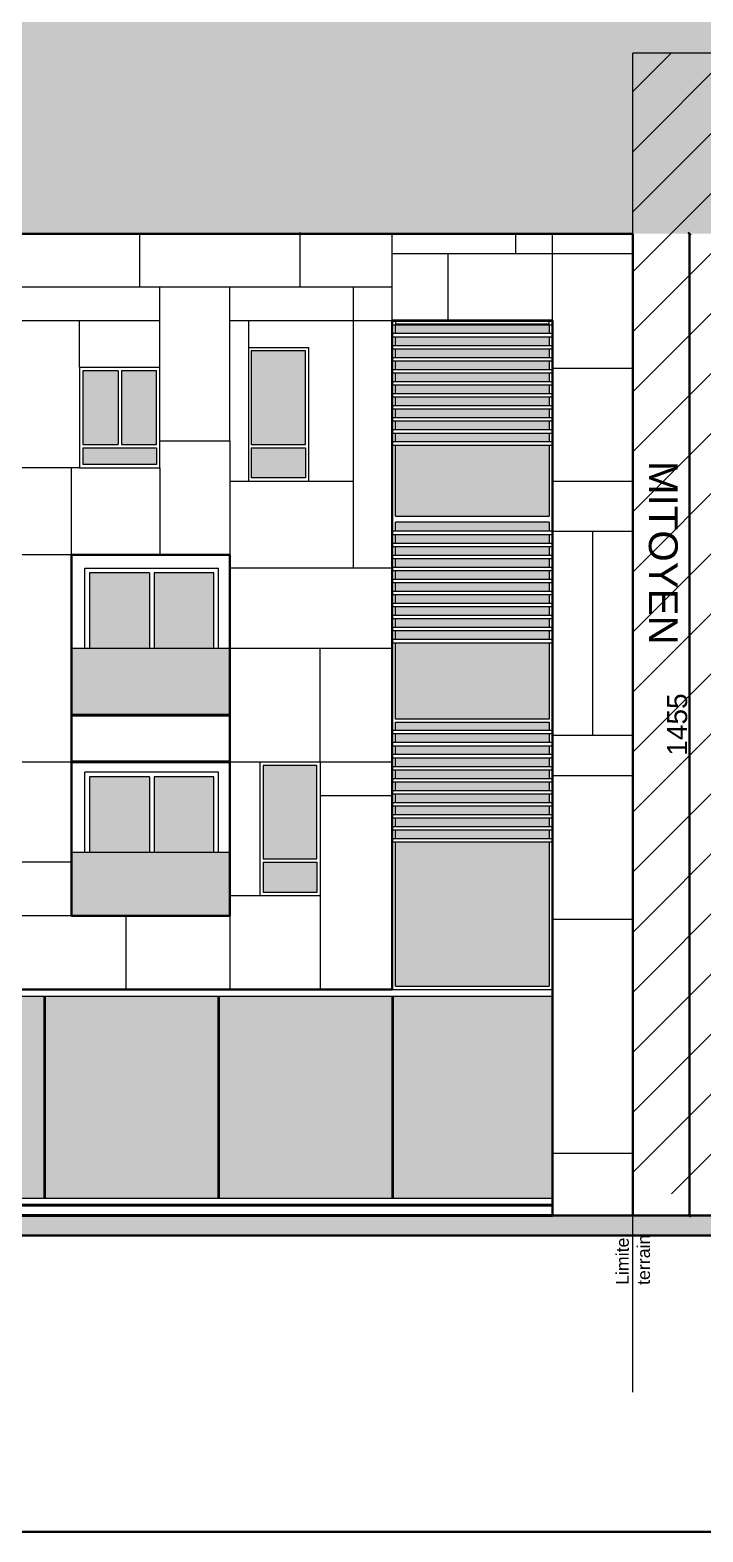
# Model space of a CAD drawing. Header units: millimetres. Extents: x 2804 to 3317, y 6834 to 7064.
# Drawn here: x 2859.34 to 2869.42, y 7029.47 to 7051.93 of the extents above; entities that cross this region are included whole.
import ezdxf

# ---------------------------------------------------------------- set-up
doc = ezdxf.new("R2010")
doc.units = ezdxf.units.MM
doc.header["$PDMODE"] = 1
doc.linetypes.add('PHANTOM2', pattern=[1.25, 0.625, -0.125, 0.125, -0.125, 0.125, -0.125])
for name, color, linetype, lineweight in [('cotation', 3, 'Continuous', 30), ('Murs', 11, 'Continuous', 40), ('structure grt', 150, 'Continuous', 0), ('texte', 3, 'Continuous', 9), ('TopoAlt_T', 3, 'Continuous', 30), ('zin fenetre', 141, 'Continuous', 15), ('zin fin', 6, 'Continuous', 9), ('zin menuiserie', 150, 'Continuous', 5), ('Zin mur', 30, 'Continuous', 30)]:
    doc.layers.add(name, color=color, linetype=linetype, lineweight=lineweight)
doc.layers.add('zin hatch mur', color=8, linetype='Continuous')
doc.layers.add('zin texte', color=33, linetype='Continuous')
doc.styles.add('ARIAL', font='arial.ttf')
doc.styles.get("Standard").update_dxf_attribs({"font": 'arial.ttf'})
doc.dimstyles.new('cotation 100', dxfattribs={"dimtxt": 0.2, "dimasz": 0.04, "dimexe": 0, "dimexo": 0, "dimgap": 0.03, "dimtad": 1, "dimdec": 0, "dimlfac": 100, "dimdsep": 46, "dimtxsty": 'ARIAL', "dimblk": 'OBLIQUE', "dimcen": 0.09, "dimse1": 1, "dimse2": 1, "dimclrd": 256, "dimclre": 256, "dimclrt": 256, "dimadec": 3, "dimazin": 2, "dimtfac": 1, "dimtdec": 0, "dimtofl": 0, "dimtmove": 1, "dimatfit": 3, "dimfxl": 0, "dimtolj": 1, "dimtzin": 0, "dimlwd": -1, "dimlwe": -1, "dimarcsym": 0})

# ---------------------------------------------------------------- blocks, each defined once
blk = doc.blocks.new('_Oblique')
at = {"color": 0, "linetype": 'ByBlock', "lineweight": -2}
blk.add_line((-0.5, -0.5), (0.5, 0.5), dxfattribs=at)
blk = doc.blocks.new('*D540')
at = {"layer": 'cotation', "transparency": 16777216}
blk.add_line((2869.217, 7048.886), (2869.217, 7034.206), dxfattribs=at)
at = {"layer": 'Defpoints', "color": 0, "transparency": 16777216}
for p in [(2868.367, 7048.886), (2868.367, 7034.206), (2869.217, 7034.206)]:
    blk.add_point(p, dxfattribs=at)
at = {"layer": 'cotation', "transparency": 16777216, "xscale": 0.04, "yscale": 0.04, "zscale": 0.04}
for p, rotation in [((2869.217, 7048.886), 90), ((2869.217, 7034.206), 270)]:
    blk.add_blockref('_Oblique', p, dxfattribs=dict(at, rotation=rotation))
at = {"layer": 'cotation', "transparency": 16777216, "insert": (2869.034, 7041.546), "char_height": 0.3, "attachment_point": 5, "rotation": 90, "style": 'ARIAL'}
blk.add_mtext('\\A1;1455', dxfattribs=at)

msp = doc.modelspace()

# ---------------------------------------------------------------- hatches: boundary and pattern name
at = {"layer": 'cotation'}
h = msp.add_hatch(color=256, dxfattribs=at)
h.dxf.hatch_style = 1
h.set_gradient(color1=(213, 218, 220), tint=1, name='CURVED')
h.paths.add_polyline_path([(2846.976, 7042.253), (2843.647, 7042.253), (2843.647, 7054.549), (2874.463, 7054.549), (2874.463, 7040.037), (2870.76, 7040.037), (2870.76, 7048.886), (2856.972, 7048.886), (2856.972, 7051.586), (2847.187, 7051.586), (2847.187, 7050.986), (2846.976, 7050.986)])
at = {"layer": 'zin fenetre'}
h = msp.add_hatch(color=123, dxfattribs=at)
h.dxf.hatch_style = 1
h.set_gradient(color1=(98, 178, 178), color2=(184, 237, 255), tint=1, name='INVCURVED')
h.paths.add_polyline_path([(2864.817, 7047.572), (2867.117, 7047.572), (2867.117, 7047.586), (2864.817, 7047.586)])
h.paths.add_polyline_path([(2864.817, 7047.392), (2867.117, 7047.392), (2867.117, 7047.521), (2864.817, 7047.521)])
h.paths.add_polyline_path([(2864.817, 7047.212), (2867.117, 7047.212), (2867.117, 7047.341), (2864.817, 7047.341)])
h.paths.add_polyline_path([(2864.817, 7047.032), (2867.117, 7047.032), (2867.117, 7047.161), (2864.817, 7047.161)])
h.paths.add_polyline_path([(2864.817, 7046.852), (2867.117, 7046.852), (2867.117, 7046.981), (2864.817, 7046.981)])
h.paths.add_polyline_path([(2864.817, 7046.672), (2867.117, 7046.672), (2867.117, 7046.801), (2864.817, 7046.801)])
h.paths.add_polyline_path([(2864.817, 7046.492), (2867.117, 7046.492), (2867.117, 7046.621), (2864.817, 7046.621)])
h.paths.add_polyline_path([(2864.817, 7046.312), (2867.117, 7046.312), (2867.117, 7046.441), (2864.817, 7046.441)])
h.paths.add_polyline_path([(2864.817, 7046.132), (2867.117, 7046.132), (2867.117, 7046.261), (2864.817, 7046.261)])
h.paths.add_polyline_path([(2864.817, 7045.952), (2867.117, 7045.952), (2867.117, 7046.081), (2864.817, 7046.081)])
h.paths.add_polyline_path([(2864.817, 7045.772), (2867.117, 7045.772), (2867.117, 7045.901), (2864.817, 7045.901)])
h.paths.add_polyline_path([(2867.117, 7045.721), (2864.817, 7045.721), (2864.817, 7044.661), (2867.117, 7044.661)])
h = msp.add_hatch(color=123, dxfattribs=at)
h.dxf.hatch_style = 1
h.set_gradient(color1=(98, 178, 178), color2=(184, 237, 255), tint=1, name='INVCURVED')
h.paths.add_polyline_path([(2863.469, 7047.136), (2862.657, 7047.136), (2862.657, 7045.736), (2863.469, 7045.736)])
h = msp.add_hatch(color=123, dxfattribs=at)
h.dxf.hatch_style = 1
h.set_gradient(color1=(98, 178, 178), color2=(184, 237, 255), tint=1, name='INVCURVED')
h.paths.add_polyline_path([(2860.662, 7046.836), (2860.137, 7046.836), (2860.137, 7045.736), (2860.662, 7045.736)])
h = msp.add_hatch(color=123, dxfattribs=at)
h.dxf.hatch_style = 1
h.set_gradient(color1=(98, 178, 178), color2=(184, 237, 255), tint=1, name='INVCURVED')
h.paths.add_polyline_path([(2861.237, 7046.836), (2860.712, 7046.836), (2860.712, 7045.736), (2861.237, 7045.736)])
h = msp.add_hatch(color=123, dxfattribs=at)
h.dxf.hatch_style = 1
h.set_gradient(color1=(98, 178, 178), color2=(184, 237, 255), tint=1, name='INVCURVED')
h.paths.add_polyline_path([(2861.237, 7045.686), (2860.137, 7045.686), (2860.137, 7045.436), (2861.237, 7045.436)])
h = msp.add_hatch(color=123, dxfattribs=at)
h.dxf.hatch_style = 1
h.set_gradient(color1=(98, 178, 178), color2=(184, 237, 255), tint=1, name='INVCURVED')
h.paths.add_polyline_path([(2863.469, 7045.686), (2862.657, 7045.686), (2862.657, 7045.236), (2863.469, 7045.236)])
h = msp.add_hatch(color=123, dxfattribs=at)
h.dxf.hatch_style = 1
h.set_gradient(color1=(98, 178, 178), color2=(184, 237, 255), tint=1, name='INVCURVED')
h.paths.add_polyline_path([(2864.817, 7044.436), (2867.117, 7044.436), (2867.117, 7044.575), (2864.817, 7044.575)])
h.paths.add_polyline_path([(2864.817, 7044.256), (2867.117, 7044.256), (2867.117, 7044.385), (2864.817, 7044.385)])
h.paths.add_polyline_path([(2864.817, 7044.076), (2867.117, 7044.076), (2867.117, 7044.205), (2864.817, 7044.205)])
h.paths.add_polyline_path([(2864.817, 7043.896), (2867.117, 7043.896), (2867.117, 7044.025), (2864.817, 7044.025)])
h.paths.add_polyline_path([(2864.817, 7043.716), (2867.117, 7043.716), (2867.117, 7043.845), (2864.817, 7043.845)])
h.paths.add_polyline_path([(2864.817, 7043.536), (2867.117, 7043.536), (2867.117, 7043.665), (2864.817, 7043.665)])
h.paths.add_polyline_path([(2864.817, 7043.356), (2867.117, 7043.356), (2867.117, 7043.485), (2864.817, 7043.485)])
h.paths.add_polyline_path([(2864.817, 7043.176), (2867.117, 7043.176), (2867.117, 7043.305), (2864.817, 7043.305)])
h.paths.add_polyline_path([(2864.817, 7042.996), (2867.117, 7042.996), (2867.117, 7043.125), (2864.817, 7043.125)])
h.paths.add_polyline_path([(2864.817, 7042.816), (2867.117, 7042.816), (2867.117, 7042.945), (2864.817, 7042.945)])
h.paths.add_polyline_path([(2867.117, 7042.765), (2864.817, 7042.765), (2864.817, 7041.626), (2867.117, 7041.626)])
h = msp.add_hatch(color=123, dxfattribs=at)
h.dxf.hatch_style = 1
h.set_gradient(color1=(98, 178, 178), color2=(184, 237, 255), tint=1, name='INVCURVED')
h.paths.add_polyline_path([(2861.132, 7043.816), (2860.237, 7043.816), (2860.237, 7042.686), (2861.132, 7042.686)])
h = msp.add_hatch(color=123, dxfattribs=at)
h.dxf.hatch_style = 1
h.set_gradient(color1=(98, 178, 178), color2=(184, 237, 255), tint=1, name='INVCURVED')
h.paths.add_polyline_path([(2862.097, 7043.816), (2861.202, 7043.816), (2861.202, 7042.686), (2862.097, 7042.686)])
h = msp.add_hatch(color=123, dxfattribs=at)
h.dxf.hatch_style = 1
h.set_gradient(color1=(98, 178, 178), color2=(184, 237, 255), tint=1, name='INVCURVED')
h.paths.add_polyline_path([(2862.337, 7042.686), (2859.967, 7042.686), (2859.967, 7041.686), (2862.337, 7041.686)])
h = msp.add_hatch(color=123, dxfattribs=at)
h.dxf.hatch_style = 1
h.set_gradient(color1=(98, 178, 178), color2=(184, 237, 255), tint=1, name='INVCURVED')
h.paths.add_polyline_path([(2867.117, 7039.785), (2864.817, 7039.785), (2864.817, 7037.636), (2867.117, 7037.636)])
h.paths.add_polyline_path([(2867.117, 7039.965), (2864.817, 7039.965), (2864.817, 7039.836), (2867.117, 7039.836)])
h.paths.add_polyline_path([(2867.117, 7040.145), (2864.817, 7040.145), (2864.817, 7040.016), (2867.117, 7040.016)])
h.paths.add_polyline_path([(2867.117, 7040.325), (2864.817, 7040.325), (2864.817, 7040.196), (2867.117, 7040.196)])
h.paths.add_polyline_path([(2867.117, 7040.505), (2864.817, 7040.505), (2864.817, 7040.376), (2867.117, 7040.376)])
h.paths.add_polyline_path([(2867.117, 7040.685), (2864.817, 7040.685), (2864.817, 7040.556), (2867.117, 7040.556)])
h.paths.add_polyline_path([(2867.117, 7040.865), (2864.817, 7040.865), (2864.817, 7040.736), (2867.117, 7040.736)])
h.paths.add_polyline_path([(2867.117, 7041.045), (2864.817, 7041.045), (2864.817, 7040.916), (2867.117, 7040.916)])
h.paths.add_polyline_path([(2867.117, 7041.225), (2864.817, 7041.225), (2864.817, 7041.096), (2867.117, 7041.096)])
h.paths.add_polyline_path([(2864.817, 7041.456), (2867.117, 7041.456), (2867.117, 7041.581), (2864.817, 7041.581)])
h.paths.add_polyline_path([(2867.117, 7041.405), (2864.817, 7041.405), (2864.817, 7041.276), (2867.117, 7041.276)])
h = msp.add_hatch(color=123, dxfattribs=at)
h.dxf.hatch_style = 1
h.set_gradient(color1=(98, 178, 178), color2=(184, 237, 255), tint=1, name='INVCURVED')
h.paths.add_polyline_path([(2863.637, 7040.936), (2862.837, 7040.936), (2862.837, 7039.536), (2863.637, 7039.536)])
h = msp.add_hatch(color=123, dxfattribs=at)
h.dxf.hatch_style = 1
h.set_gradient(color1=(98, 178, 178), color2=(184, 237, 255), tint=1, name='INVCURVED')
h.paths.add_polyline_path([(2861.132, 7040.766), (2860.237, 7040.766), (2860.237, 7039.636), (2861.132, 7039.636)])
h = msp.add_hatch(color=123, dxfattribs=at)
h.dxf.hatch_style = 1
h.set_gradient(color1=(98, 178, 178), color2=(184, 237, 255), tint=1, name='INVCURVED')
h.paths.add_polyline_path([(2862.097, 7040.766), (2861.202, 7040.766), (2861.202, 7039.636), (2862.097, 7039.636)])
h = msp.add_hatch(color=123, dxfattribs=at)
h.dxf.hatch_style = 1
h.set_gradient(color1=(98, 178, 178), color2=(184, 237, 255), tint=1, name='INVCURVED')
h.paths.add_polyline_path([(2862.337, 7039.636), (2859.967, 7039.636), (2859.967, 7038.686), (2862.337, 7038.686)])
h = msp.add_hatch(color=123, dxfattribs=at)
h.dxf.hatch_style = 1
h.set_gradient(color1=(98, 178, 178), color2=(184, 237, 255), tint=1, name='INVCURVED')
h.paths.add_polyline_path([(2863.637, 7039.486), (2862.837, 7039.486), (2862.837, 7039.036), (2863.637, 7039.036)])
h = msp.add_hatch(color=123, dxfattribs=at)
h.dxf.hatch_style = 1
h.set_gradient(color1=(98, 178, 178), color2=(184, 237, 255), tint=1, name='INVCURVED')
h.paths.add_polyline_path([(2856.949, 7034.456), (2856.949, 7037.486), (2854.367, 7037.486), (2854.367, 7034.456)])
h.paths.add_polyline_path([(2859.552, 7034.456), (2859.552, 7037.486), (2856.969, 7037.486), (2856.969, 7034.456)])
h.paths.add_polyline_path([(2859.572, 7037.486), (2859.572, 7034.456), (2862.155, 7034.456), (2862.155, 7037.486)])
h = msp.add_hatch(color=123, dxfattribs=at)
h.dxf.hatch_style = 1
h.set_gradient(color1=(98, 178, 178), color2=(184, 237, 255), tint=1, name='INVCURVED')
h.paths.add_polyline_path([(2864.767, 7037.486), (2862.175, 7037.486), (2862.175, 7034.456), (2864.767, 7034.456)])
h = msp.add_hatch(color=123, dxfattribs=at)
h.dxf.hatch_style = 1
h.set_gradient(color1=(98, 178, 178), color2=(184, 237, 255), tint=1, name='INVCURVED')
h.paths.add_polyline_path([(2867.167, 7037.486), (2864.787, 7037.486), (2864.787, 7034.456), (2867.167, 7034.456)])
at = {"layer": 'zin fin'}
h = msp.add_hatch(dxfattribs=at)
h.set_pattern_fill('ANSI31', color=256, scale=0.2)
h.set_pattern_definition([(45, (-49.6671, 41.57215), (-0.449012806, 0.449012806), [])])
h.paths.add_polyline_path([(2868.367, 7051.586), (2870.763, 7051.586), (2870.763, 7034.528), (2868.367, 7034.528)])
at = {"layer": 'zin hatch mur'}
h = msp.add_hatch(color=256, dxfattribs=at)
h.dxf.hatch_style = 1
h.paths.add_polyline_path([(2871.28, 7034.206), (2844.577, 7034.206), (2844.577, 7034.006), (2843.788, 7034.006), (2843.64, 7034.006), (2842.356, 7034.006), (2840.997, 7034.006), (2837.63, 7034.006), (2837.63, 7034.206), (2831.786, 7034.206), (2831.786, 7033.906), (2837.33, 7033.906), (2837.33, 7033.706), (2844.877, 7033.706), (2844.877, 7033.906), (2871.28, 7033.906)])

# ---------------------------------------------------------------- linework, layer by layer
at = {"layer": 'Murs'}
for p, q in [((2863.377, 7048.886), (2863.397, 7048.886)), ((2862.337, 7041.686), (2859.967, 7041.686)), ((2862.337, 7040.986), (2859.967, 7040.986)), ((2867.167, 7034.356), (2851.754, 7034.356)), ((2846.976, 7034.206), (2867.167, 7034.206))]:
    msp.add_line(p, q, dxfattribs=at)
at = {"layer": 'texte', "linetype": 'PHANTOM2', "lineweight": 9, "const_width": 0.02}
msp.add_lwpolyline([(2868.367, 7039.295), (2868.367, 7031.557)], dxfattribs=at)
at = {"layer": 'TopoAlt_T'}
msp.add_lwpolyline([(2881.253, 7029.471), (2828.239, 7029.471), (2828.239, 7064.09), (2881.253, 7064.09)], close=True, dxfattribs=at)
at = {"layer": 'zin fin'}
for p, q in [((2868.367, 7048.886), (2868.367, 7051.586)), ((2871.823, 7051.586), (2868.367, 7051.586)), ((2860.987, 7048.086), (2860.987, 7048.886)), ((2863.387, 7048.086), (2863.387, 7048.886)), ((2864.767, 7047.586), (2864.767, 7048.886)), ((2866.617, 7048.586), (2866.617, 7048.886)), ((2867.167, 7047.586), (2867.167, 7048.886)), ((2868.367, 7048.586), (2864.767, 7048.586)), ((2865.601, 7048.586), (2865.601, 7047.586)), ((2864.767, 7048.086), (2858.237, 7048.086)), ((2861.287, 7046.886), (2861.287, 7048.086)), ((2862.337, 7045.786), (2862.337, 7048.086)), ((2864.187, 7043.886), (2864.187, 7048.086)), ((2853.987, 7047.586), (2861.287, 7047.586)), ((2860.087, 7046.886), (2860.087, 7047.586)), ((2862.337, 7047.586), (2864.767, 7047.586)), ((2862.619, 7045.186), (2862.619, 7047.586)), ((2867.167, 7046.874), (2868.367, 7046.874)), ((2862.337, 7045.786), (2861.287, 7045.786)), ((2862.337, 7045.786), (2862.337, 7045.276)), ((2860.087, 7045.386), (2858.237, 7045.386)), ((2859.967, 7044.086), (2859.967, 7045.386)), ((2861.287, 7045.386), (2861.287, 7044.086)), ((2862.337, 7045.276), (2862.337, 7044.086)), ((2862.337, 7045.186), (2864.187, 7045.186)), ((2867.167, 7045.186), (2868.367, 7045.186)), ((2867.167, 7044.436), (2868.367, 7044.436)), ((2867.767, 7044.436), (2867.767, 7041.386)), ((2859.967, 7044.086), (2859.137, 7044.086)), ((2864.767, 7043.886), (2862.337, 7043.886)), ((2862.337, 7042.686), (2864.767, 7042.686)), ((2863.687, 7040.986), (2863.687, 7042.686)), ((2867.167, 7041.386), (2868.367, 7041.386)), ((2859.137, 7040.986), (2859.967, 7040.986)), ((2862.337, 7040.986), (2864.767, 7040.986)), ((2867.167, 7040.786), (2868.367, 7040.786)), ((2863.687, 7040.486), (2864.767, 7040.486)), ((2859.967, 7039.486), (2859.137, 7039.486)), ((2862.787, 7038.986), (2862.337, 7038.986)), ((2863.687, 7038.986), (2863.687, 7037.586)), ((2859.967, 7038.686), (2859.137, 7038.686)), ((2860.777, 7038.686), (2860.777, 7037.586)), ((2862.337, 7038.686), (2862.337, 7037.586)), ((2867.167, 7038.636), (2868.367, 7038.636)), ((2867.167, 7035.136), (2868.367, 7035.136))]:
    msp.add_line(p, q, dxfattribs=at)
at = {"layer": 'zin menuiserie'}
for p, q in [((2867.167, 7047.572), (2864.767, 7047.572)), ((2864.817, 7047.572), (2864.817, 7047.536)), ((2867.117, 7047.536), (2867.117, 7047.572)), ((2867.167, 7047.521), (2864.767, 7047.521)), ((2867.167, 7047.392), (2864.767, 7047.392)), ((2867.117, 7047.536), (2864.817, 7047.536)), ((2864.817, 7047.392), (2864.817, 7047.521)), ((2867.117, 7047.521), (2867.117, 7047.392)), ((2862.619, 7047.186), (2863.509, 7047.186)), ((2862.619, 7047.176), (2862.619, 7047.186)), ((2862.619, 7045.196), (2862.619, 7047.176)), ((2863.469, 7047.136), (2862.657, 7047.136)), ((2862.657, 7047.136), (2862.657, 7045.736)), ((2863.469, 7045.736), (2863.469, 7047.136)), ((2863.509, 7047.186), (2863.519, 7047.186)), ((2863.519, 7045.796), (2863.519, 7047.186)), ((2867.167, 7047.341), (2864.767, 7047.341)), ((2867.167, 7047.212), (2864.767, 7047.212)), ((2867.167, 7047.161), (2864.767, 7047.161)), ((2864.817, 7047.212), (2864.817, 7047.341)), ((2864.817, 7047.032), (2864.817, 7047.161)), ((2867.117, 7047.341), (2867.117, 7047.212)), ((2867.117, 7047.161), (2867.117, 7047.032)), ((2867.167, 7047.032), (2864.767, 7047.032)), ((2867.167, 7046.981), (2864.767, 7046.981)), ((2864.817, 7046.852), (2864.817, 7046.981)), ((2867.117, 7046.981), (2867.117, 7046.852)), ((2861.287, 7046.886), (2860.087, 7046.886)), ((2860.087, 7046.876), (2860.087, 7045.396)), ((2860.662, 7046.836), (2860.137, 7046.836)), ((2860.137, 7046.836), (2860.137, 7045.736)), ((2860.662, 7046.836), (2860.662, 7045.736)), ((2860.712, 7046.836), (2860.712, 7045.736)), ((2861.237, 7046.836), (2860.712, 7046.836)), ((2861.237, 7045.736), (2861.237, 7046.836)), ((2861.287, 7045.386), (2861.287, 7046.886)), ((2867.167, 7046.852), (2864.767, 7046.852)), ((2867.167, 7046.801), (2864.767, 7046.801)), ((2867.167, 7046.672), (2864.767, 7046.672)), ((2864.817, 7046.672), (2864.817, 7046.801)), ((2867.117, 7046.801), (2867.117, 7046.672)), ((2867.167, 7046.621), (2864.767, 7046.621)), ((2867.167, 7046.492), (2864.767, 7046.492)), ((2864.817, 7046.492), (2864.817, 7046.621)), ((2867.117, 7046.621), (2867.117, 7046.492)), ((2867.167, 7046.441), (2864.767, 7046.441)), ((2867.167, 7046.312), (2864.767, 7046.312)), ((2867.167, 7046.261), (2864.767, 7046.261)), ((2864.817, 7046.312), (2864.817, 7046.441)), ((2864.817, 7046.132), (2864.817, 7046.261)), ((2867.117, 7046.441), (2867.117, 7046.312)), ((2867.117, 7046.261), (2867.117, 7046.132)), ((2867.167, 7046.132), (2864.767, 7046.132)), ((2867.167, 7046.081), (2864.767, 7046.081)), ((2864.817, 7045.952), (2864.817, 7046.081)), ((2867.117, 7046.081), (2867.117, 7045.952)), ((2863.519, 7045.776), (2863.519, 7045.796)), ((2863.519, 7045.186), (2863.519, 7045.776)), ((2867.167, 7045.952), (2864.767, 7045.952)), ((2867.167, 7045.901), (2864.767, 7045.901)), ((2867.167, 7045.772), (2864.767, 7045.772)), ((2864.817, 7045.772), (2864.817, 7045.901)), ((2867.117, 7045.901), (2867.117, 7045.772)), ((2860.137, 7045.736), (2860.662, 7045.736)), ((2860.137, 7045.686), (2861.237, 7045.686)), ((2860.137, 7045.686), (2860.137, 7045.436)), ((2860.712, 7045.736), (2861.237, 7045.736)), ((2861.237, 7045.686), (2861.237, 7045.436)), ((2862.657, 7045.736), (2863.469, 7045.736)), ((2862.657, 7045.686), (2862.657, 7045.236)), ((2862.657, 7045.686), (2863.469, 7045.686)), ((2863.469, 7045.686), (2863.469, 7045.236)), ((2867.167, 7045.721), (2864.767, 7045.721)), ((2864.817, 7044.661), (2864.817, 7045.721)), ((2867.117, 7045.721), (2867.117, 7044.661)), ((2860.087, 7045.386), (2861.287, 7045.386)), ((2861.237, 7045.436), (2860.137, 7045.436)), ((2862.619, 7045.186), (2862.619, 7045.196)), ((2862.619, 7045.186), (2863.509, 7045.186)), ((2863.469, 7045.236), (2862.657, 7045.236)), ((2863.509, 7045.186), (2863.519, 7045.186)), ((2864.817, 7044.661), (2867.117, 7044.661)), ((2867.167, 7044.436), (2864.767, 7044.436)), ((2867.117, 7044.575), (2864.817, 7044.575)), ((2864.817, 7044.436), (2864.817, 7044.575)), ((2867.117, 7044.575), (2867.117, 7044.436)), ((2867.167, 7044.385), (2864.767, 7044.385)), ((2867.167, 7044.256), (2864.767, 7044.256)), ((2867.167, 7044.205), (2864.767, 7044.205)), ((2864.817, 7044.256), (2864.817, 7044.385)), ((2864.817, 7044.076), (2864.817, 7044.205)), ((2867.117, 7044.385), (2867.117, 7044.256)), ((2867.117, 7044.205), (2867.117, 7044.076)), ((2867.167, 7044.076), (2864.767, 7044.076)), ((2867.167, 7044.025), (2864.767, 7044.025)), ((2864.817, 7043.896), (2864.817, 7044.025)), ((2867.117, 7044.025), (2867.117, 7043.896)), ((2860.167, 7042.686), (2860.167, 7043.886)), ((2860.167, 7043.886), (2862.167, 7043.886)), ((2861.132, 7043.816), (2860.237, 7043.816)), ((2860.237, 7043.816), (2860.237, 7042.686)), ((2861.132, 7043.816), (2861.132, 7042.686)), ((2862.097, 7043.816), (2861.202, 7043.816)), ((2861.202, 7043.816), (2861.202, 7042.686)), ((2862.097, 7042.686), (2862.097, 7043.816)), ((2862.167, 7042.686), (2862.167, 7043.886)), ((2867.167, 7043.896), (2864.767, 7043.896)), ((2867.167, 7043.845), (2864.767, 7043.845)), ((2864.817, 7043.716), (2864.817, 7043.845)), ((2867.117, 7043.845), (2867.117, 7043.716)), ((2867.167, 7043.716), (2864.767, 7043.716)), ((2867.167, 7043.665), (2864.767, 7043.665)), ((2867.167, 7043.536), (2864.767, 7043.536)), ((2864.817, 7043.536), (2864.817, 7043.665)), ((2867.117, 7043.665), (2867.117, 7043.536)), ((2867.167, 7043.485), (2864.767, 7043.485)), ((2867.167, 7043.356), (2864.767, 7043.356)), ((2867.167, 7043.305), (2864.767, 7043.305)), ((2864.817, 7043.356), (2864.817, 7043.485)), ((2864.817, 7043.176), (2864.817, 7043.305)), ((2867.117, 7043.485), (2867.117, 7043.356)), ((2867.117, 7043.305), (2867.117, 7043.176)), ((2867.167, 7043.176), (2864.767, 7043.176)), ((2867.167, 7043.125), (2864.767, 7043.125)), ((2864.817, 7042.996), (2864.817, 7043.125)), ((2867.117, 7043.125), (2867.117, 7042.996)), ((2867.167, 7042.996), (2864.767, 7042.996)), ((2867.167, 7042.945), (2864.767, 7042.945)), ((2864.817, 7042.816), (2864.817, 7042.945)), ((2867.117, 7042.945), (2867.117, 7042.816)), ((2859.967, 7042.686), (2860.167, 7042.686)), ((2860.167, 7042.686), (2860.237, 7042.686)), ((2860.237, 7042.686), (2861.132, 7042.686)), ((2861.132, 7042.686), (2861.202, 7042.686)), ((2861.202, 7042.686), (2862.097, 7042.686)), ((2862.097, 7042.686), (2862.167, 7042.686)), ((2862.167, 7042.686), (2862.337, 7042.686)), ((2867.167, 7042.816), (2864.767, 7042.816)), ((2867.167, 7042.765), (2864.767, 7042.765)), ((2864.817, 7041.626), (2864.817, 7042.765)), ((2867.117, 7042.765), (2867.117, 7041.626)), ((2867.117, 7041.626), (2864.817, 7041.626)), ((2864.817, 7041.581), (2867.117, 7041.581)), ((2864.817, 7041.456), (2864.817, 7041.581)), ((2867.117, 7041.581), (2867.117, 7041.456)), ((2867.167, 7041.456), (2864.767, 7041.456)), ((2867.167, 7041.405), (2864.767, 7041.405)), ((2864.817, 7041.276), (2864.817, 7041.405)), ((2867.117, 7041.405), (2867.117, 7041.276)), ((2867.167, 7041.276), (2864.767, 7041.276)), ((2867.167, 7041.225), (2864.767, 7041.225)), ((2867.167, 7041.096), (2864.767, 7041.096)), ((2864.817, 7041.096), (2864.817, 7041.225)), ((2867.117, 7041.225), (2867.117, 7041.096)), ((2862.167, 7040.836), (2860.167, 7040.836)), ((2860.167, 7039.636), (2860.167, 7040.836)), ((2862.167, 7039.636), (2862.167, 7040.836)), ((2862.787, 7040.986), (2862.787, 7038.996)), ((2862.787, 7040.986), (2862.977, 7040.986)), ((2863.637, 7040.936), (2862.837, 7040.936)), ((2862.837, 7040.936), (2862.837, 7039.536)), ((2862.977, 7040.986), (2862.997, 7040.986)), ((2862.997, 7040.986), (2863.687, 7040.986)), ((2863.637, 7039.536), (2863.637, 7040.936)), ((2863.687, 7040.986), (2863.687, 7038.986)), ((2867.167, 7041.045), (2864.767, 7041.045)), ((2867.167, 7040.916), (2864.767, 7040.916)), ((2867.167, 7040.865), (2864.767, 7040.865)), ((2864.817, 7040.916), (2864.817, 7041.045)), ((2864.817, 7040.736), (2864.817, 7040.865)), ((2867.117, 7041.045), (2867.117, 7040.916)), ((2867.117, 7040.865), (2867.117, 7040.736)), ((2861.132, 7040.766), (2860.237, 7040.766)), ((2860.237, 7040.766), (2860.237, 7039.636)), ((2861.132, 7040.766), (2861.132, 7039.636)), ((2861.202, 7040.766), (2861.202, 7039.636)), ((2862.097, 7040.766), (2861.202, 7040.766)), ((2862.097, 7039.636), (2862.097, 7040.766)), ((2867.167, 7040.736), (2864.767, 7040.736)), ((2867.167, 7040.685), (2864.767, 7040.685)), ((2864.817, 7040.556), (2864.817, 7040.685)), ((2867.117, 7040.685), (2867.117, 7040.556)), ((2867.167, 7040.556), (2864.767, 7040.556)), ((2867.167, 7040.505), (2864.767, 7040.505)), ((2864.817, 7040.376), (2864.817, 7040.505)), ((2867.117, 7040.505), (2867.117, 7040.376)), ((2867.167, 7040.376), (2864.767, 7040.376)), ((2867.167, 7040.325), (2864.767, 7040.325)), ((2867.167, 7040.196), (2864.767, 7040.196)), ((2864.817, 7040.196), (2864.817, 7040.325)), ((2867.117, 7040.325), (2867.117, 7040.196)), ((2867.167, 7040.145), (2864.767, 7040.145)), ((2867.167, 7040.016), (2864.767, 7040.016)), ((2867.167, 7039.965), (2864.767, 7039.965)), ((2864.817, 7040.016), (2864.817, 7040.145)), ((2864.817, 7039.836), (2864.817, 7039.965)), ((2867.117, 7040.145), (2867.117, 7040.016)), ((2867.117, 7039.965), (2867.117, 7039.836)), ((2867.167, 7039.836), (2864.767, 7039.836)), ((2867.167, 7039.785), (2864.767, 7039.785)), ((2864.817, 7037.636), (2864.817, 7039.785)), ((2867.117, 7039.785), (2867.117, 7037.636)), ((2859.967, 7039.636), (2860.167, 7039.636)), ((2860.167, 7039.636), (2860.237, 7039.636)), ((2860.237, 7039.636), (2861.132, 7039.636)), ((2861.132, 7039.636), (2861.202, 7039.636)), ((2861.202, 7039.636), (2862.097, 7039.636)), ((2862.097, 7039.636), (2862.167, 7039.636)), ((2862.167, 7039.636), (2862.337, 7039.636)), ((2862.837, 7039.536), (2863.637, 7039.536)), ((2862.837, 7039.486), (2862.837, 7039.036)), ((2862.837, 7039.486), (2863.637, 7039.486)), ((2863.637, 7039.486), (2863.637, 7039.036)), ((2863.637, 7039.036), (2862.837, 7039.036)), ((2862.787, 7038.996), (2862.787, 7038.986)), ((2863.677, 7038.986), (2862.787, 7038.986)), ((2863.687, 7038.986), (2863.677, 7038.986)), ((2851.754, 7037.486), (2867.167, 7037.486)), ((2859.552, 7037.486), (2859.552, 7034.456)), ((2859.572, 7037.486), (2859.572, 7034.456)), ((2862.155, 7037.486), (2862.155, 7034.456)), ((2862.175, 7037.486), (2862.175, 7034.456)), ((2864.767, 7037.586), (2867.167, 7037.586)), ((2864.767, 7034.456), (2864.767, 7037.486)), ((2864.787, 7034.456), (2864.787, 7037.486)), ((2864.787, 7034.456), (2864.787, 7037.486)), ((2864.817, 7037.636), (2867.117, 7037.636)), ((2867.167, 7034.456), (2851.754, 7034.456))]:
    msp.add_line(p, q, dxfattribs=at)
at = {"layer": 'Zin mur'}
for p, q in [((2846.976, 7048.886), (2868.367, 7048.886)), ((2868.367, 7034.206), (2868.367, 7048.886)), ((2864.767, 7037.586), (2864.767, 7047.586)), ((2867.167, 7047.586), (2864.767, 7047.586)), ((2867.167, 7047.586), (2867.167, 7034.206)), ((2859.967, 7044.086), (2862.337, 7044.086)), ((2859.967, 7044.086), (2859.967, 7038.686)), ((2862.337, 7044.086), (2862.337, 7038.686)), ((2862.337, 7038.686), (2859.967, 7038.686)), ((2846.976, 7037.586), (2864.767, 7037.586)), ((2871.28, 7034.206), (2867.167, 7034.206)), ((2844.877, 7033.906), (2871.28, 7033.906))]:
    msp.add_line(p, q, dxfattribs=at)

# ---------------------------------------------------------------- texts
at = {"layer": 'structure grt', "ltscale": 0.5, "insert": (2868.119, 7033.166), "char_height": 0.18984, "width": 13.38282, "attachment_point": 1, "rotation": 90}
msp.add_mtext('{\\C1;Limite \\Pterrain}', dxfattribs=at)
at = {"layer": 'zin texte', "insert": (2869.041, 7045.489), "char_height": 0.432, "attachment_point": 1, "rotation": 270}
msp.add_mtext_dynamic_manual_height_columns('MITOYEN', width=34.10317, gutter_width=12.5, heights=[0], dxfattribs=at)

# ---------------------------------------------------------------- dimensions: what is measured, and where the dimension line sits
at = {"layer": 'cotation'}
dim = msp.add_linear_dim(base=(2869.217, 7034.206), p1=(2868.367, 7048.886), p2=(2868.367, 7034.206), angle=90, text='1455', dimstyle='cotation 100', override={"dimtxt": 0.3}, dxfattribs=at)
dim.commit()
dim.dimension.update_dxf_attribs({"geometry": '*D540', "text_midpoint": (2869.034, 7041.546)})

doc.saveas('drawing.dxf')
